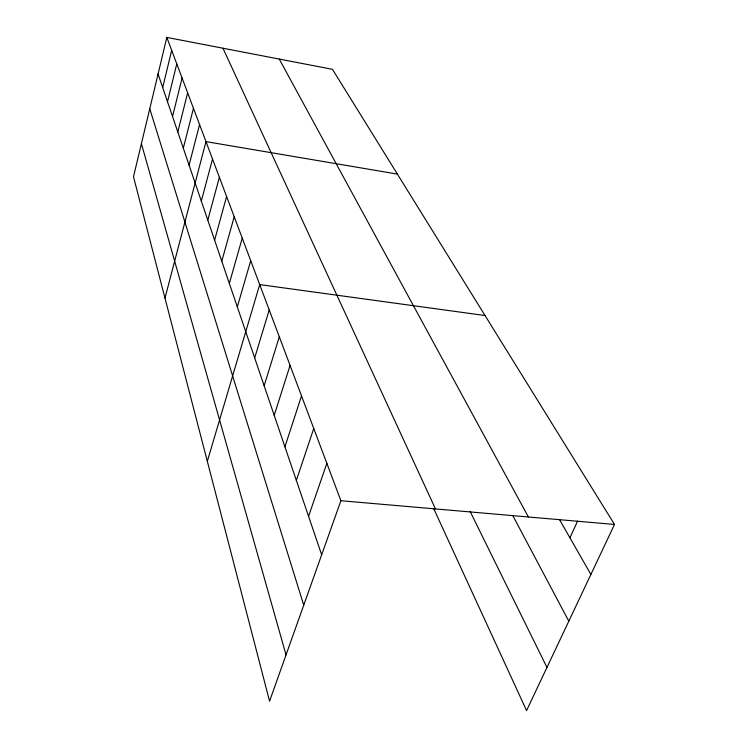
<?xml version="1.0" encoding="UTF-8"?>
<svg xmlns="http://www.w3.org/2000/svg" width="748" height="748" viewBox="0 0 748 748"><rect width="100%" height="100%" fill="white"/><g stroke="black" fill="none" stroke-linecap="round" stroke-linejoin="round"><path stroke-width="1.12" d="M166.823 37.4L133.49 176.752L269.57 701.185L340.901 500.721L166.823 37.4L332.458 69.321L614.51 524.451L526.564 710.6L433.803 508.836M162.69 87.563L171.685 50.35M167.505 101.728L176.771 63.879M172.536 116.52L182.082 78.016M177.8 131.994L187.645 92.817M183.316 148.188L193.461 108.31M189.085 165.158L199.566 124.561M164.981 298.087L205.981 141.615L397.384 174.088M201.315 201.1L212.516 159.006M207.794 220.136L219.379 177.285M214.611 240.155L226.597 196.509M221.773 261.23L234.208 216.761M229.337 283.445L242.24 238.135M237.312 306.895L250.72 260.706M207.327 461.31L259.696 284.595L485.041 315.534M254.675 357.927L269.215 309.924M264.147 385.762L279.313 336.806M274.207 415.346L290.065 365.407M284.923 446.827L301.519 395.898M296.348 480.422L313.749 428.454M308.569 516.326L326.848 463.311M569.939 537.812L577.568 521.094M340.901 500.721L614.51 524.451M559.541 519.626L590.883 574.455M279.256 59.064L528.387 516.98M512.81 515.596L568.807 621.186M470.053 511.295L546.956 667.44M222.96 48.218L435.467 508.921M158.071 73.996L321.659 554.792M149.759 108.74L303.735 605.169M141.409 143.663L286.035 654.902"/></g></svg>
